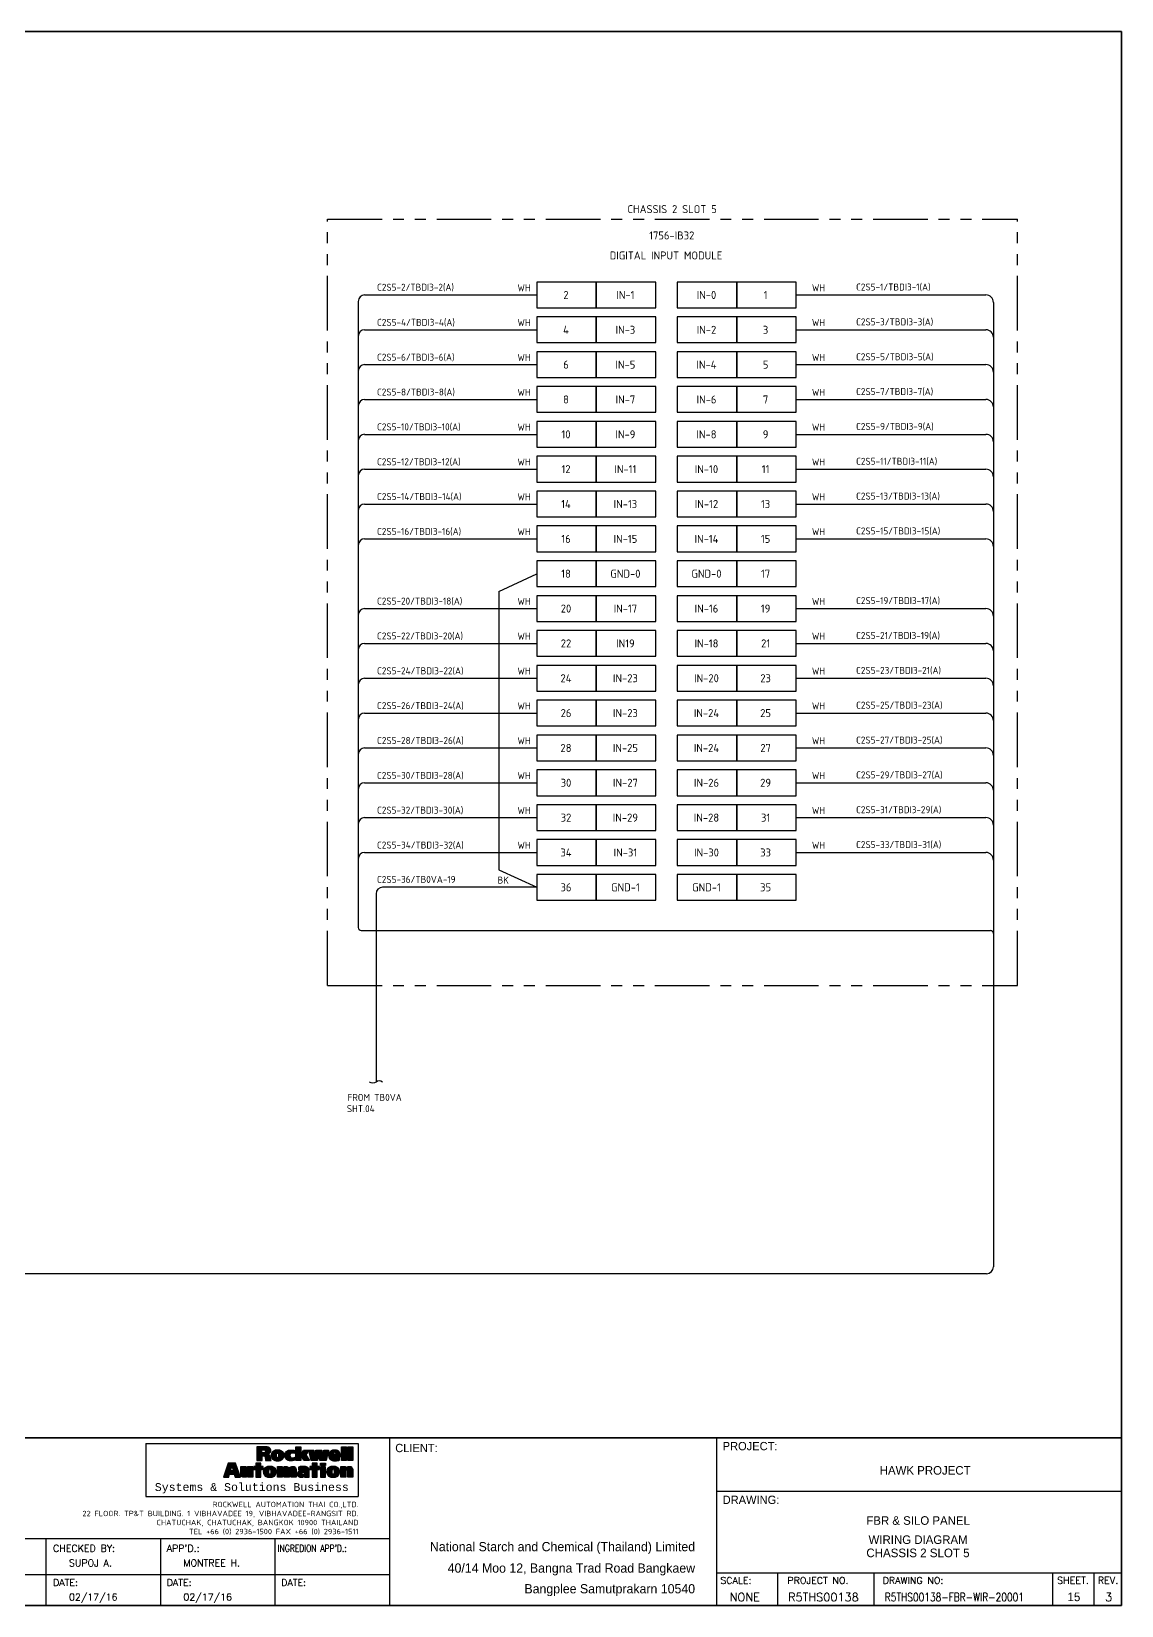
# Model space of a CAD drawing. Header units: inches. Extents: x 579627 to 667544, y 458630 to 507164.
# Drawn here: x 634629 to 636502, y 493540 to 496244 of the extents above; entities that cross this region are included whole.
import ezdxf
from ezdxf.enums import TextEntityAlignment as Align

# ---------------------------------------------------------------- set-up
doc = ezdxf.new("R2010")
doc.units = ezdxf.units.IN
doc.header["$MEASUREMENT"] = 0
doc.linetypes.add('PHANTOM2', pattern=[1.25, 0.625, -0.125, 0.125, -0.125, 0.125, -0.125])
for name, color, linetype in [('ASHADE', 7, 'Continuous'), ('GT_1', 9, 'Continuous'), ('HELPPOINT', 7, 'Continuous'), ('IE-CABLE', 1, 'Continuous'), ('IE-EQUIP', 253, 'Continuous'), ('IE-WIRE', 7, 'Continuous'), ('MEMBER', 7, 'Continuous'), ('RA_LOGO', 2, 'Continuous'), ('TITLE_BOX', 7, 'Continuous')]:
    doc.layers.add(name, color=color, linetype=linetype)
doc.styles.add('BOLD', font='monos.ttf')
doc.styles.add('HTX11', font='O8111901')
doc.styles.add('ISO3098B', font='ISO3098B.shx')
doc.styles.add('ROMANS', font='romans.shx', dxfattribs={"width": 0.85, "height": 25})
doc.styles.add('T1', font='browa.ttf', dxfattribs={"height": 1000})

# ---------------------------------------------------------------- blocks, each defined once
blk = doc.blocks.new('RA_LOGO1')
at = {"layer": 'RA_LOGO', "linetype": 'Continuous'}
h = blk.add_hatch(color=1, dxfattribs=at)
h.paths.add_polyline_path([(0.987, 0.539), (1.017, 0.539), (1.033, 0.538), (1.046, 0.533), (1.055, 0.521), (1.061, 0.505), (1.065, 0.484), (1.068, 0.461), (1.071, 0.439), (1.074, 0.42), (1.213, 0.42), (1.207, 0.439), (1.203, 0.46), (1.199, 0.482), (1.195, 0.504), (1.189, 0.526), (1.18, 0.545), (1.166, 0.562), (1.147, 0.575), (1.12, 0.583), (1.142, 0.59), (1.16, 0.598), (1.175, 0.609), (1.188, 0.621), (1.197, 0.637), (1.203, 0.655), (1.205, 0.677), (1.204, 0.694), (1.2, 0.709), (1.194, 0.723), (1.185, 0.734), (1.175, 0.744), (1.162, 0.752), (1.147, 0.759), (1.131, 0.763), (1.112, 0.767), (1.092, 0.769), (1.07, 0.77), (0.853, 0.77), (0.853, 0.42), (0.987, 0.42)])
h.paths.add_polyline_path([(0.981, 0.617), (0.981, 0.692), (1.018, 0.692), (1.044, 0.689), (1.063, 0.679), (1.071, 0.656), (1.066, 0.635), (1.054, 0.623), (1.036, 0.618), (1.016, 0.617)], flags=16)
h = blk.add_hatch(color=1, dxfattribs=at)
h.paths.add_polyline_path([(1.3, 0.676), (1.285, 0.67), (1.271, 0.663), (1.258, 0.654), (1.247, 0.644), (1.238, 0.633), (1.23, 0.62), (1.225, 0.606), (1.22, 0.591), (1.218, 0.574), (1.217, 0.556), (1.218, 0.538), (1.22, 0.522), (1.224, 0.506), (1.229, 0.492), (1.235, 0.479), (1.243, 0.467), (1.253, 0.456), (1.264, 0.447), (1.276, 0.438), (1.29, 0.431), (1.305, 0.425), (1.321, 0.421), (1.339, 0.417), (1.358, 0.415), (1.378, 0.415), (1.399, 0.415), (1.418, 0.417), (1.435, 0.421), (1.452, 0.425), (1.467, 0.431), (1.481, 0.438), (1.493, 0.447), (1.504, 0.456), (1.514, 0.467), (1.522, 0.479), (1.528, 0.492), (1.534, 0.506), (1.537, 0.522), (1.54, 0.538), (1.54, 0.556), (1.539, 0.574), (1.537, 0.591), (1.533, 0.606), (1.527, 0.62), (1.519, 0.633), (1.51, 0.644), (1.499, 0.654), (1.486, 0.663), (1.472, 0.67), (1.456, 0.676), (1.439, 0.681), (1.42, 0.684), (1.4, 0.686), (1.378, 0.687), (1.357, 0.686), (1.336, 0.684), (1.317, 0.681)])
h.paths.add_polyline_path([(1.36, 0.605), (1.378, 0.612), (1.396, 0.605), (1.404, 0.584), (1.406, 0.556), (1.405, 0.529), (1.401, 0.508), (1.393, 0.494), (1.378, 0.49), (1.364, 0.494), (1.356, 0.508), (1.352, 0.529), (1.351, 0.556), (1.353, 0.584)], flags=16)
for color, points in [(1, [(1.697, 0.575), (1.705, 0.591), (1.718, 0.603), (1.735, 0.61), (1.756, 0.612), (1.778, 0.61), (1.796, 0.606), (1.813, 0.599), (1.813, 0.676), (1.793, 0.681), (1.771, 0.684), (1.748, 0.686), (1.721, 0.687), (1.699, 0.686), (1.679, 0.684), (1.66, 0.681), (1.643, 0.676), (1.627, 0.67), (1.613, 0.663), (1.601, 0.654), (1.59, 0.644), (1.581, 0.633), (1.573, 0.62), (1.567, 0.606), (1.563, 0.591), (1.561, 0.574), (1.56, 0.556), (1.56, 0.538), (1.563, 0.522), (1.566, 0.506), (1.572, 0.492), (1.578, 0.479), (1.586, 0.467), (1.596, 0.456), (1.607, 0.447), (1.619, 0.438), (1.632, 0.431), (1.648, 0.425), (1.664, 0.421), (1.682, 0.417), (1.701, 0.415), (1.721, 0.415), (1.748, 0.415), (1.772, 0.418), (1.794, 0.422), (1.815, 0.428), (1.815, 0.505), (1.797, 0.496), (1.778, 0.491), (1.756, 0.49), (1.735, 0.492), (1.718, 0.5), (1.705, 0.514), (1.697, 0.531), (1.694, 0.554)]), (1, [(2.233, 0.42), (2.391, 0.42), (2.423, 0.598), (2.424, 0.598), (2.455, 0.42), (2.612, 0.42), (2.671, 0.681), (2.556, 0.681), (2.533, 0.511), (2.532, 0.511), (2.503, 0.681), (2.351, 0.681), (2.324, 0.511), (2.323, 0.511), (2.298, 0.681), (2.174, 0.681)]), (1, [(3.007, 0.42), (3.13, 0.42), (3.13, 0.769), (3.007, 0.769)]), (1, [(3.292, 0.769), (3.169, 0.769), (3.169, 0.42), (3.292, 0.42)]), (252, [(0.745, 0.265), (0.617, 0.265), (0.617, 0.112), (0.617, 0.096), (0.611, 0.082), (0.594, 0.076), (0.579, 0.082), (0.573, 0.096), (0.572, 0.112), (0.572, 0.265), (0.444, 0.265), (0.444, 0.081), (0.445, 0.062), (0.449, 0.046), (0.455, 0.031), (0.465, 0.018), (0.478, 0.008), (0.494, 0.001), (0.513, -0.004), (0.537, -0.006), (0.558, -0.004), (0.579, 0.001), (0.597, 0.011), (0.612, 0.026), (0.625, 0.047), (0.625, 0), (0.745, 0)]), (252, [(0.956, 0.191), (1.011, 0.191), (1.011, 0.265), (0.956, 0.265), (0.956, 0.355), (0.828, 0.355), (0.828, 0.265), (0.774, 0.265), (0.774, 0.191), (0.828, 0.191), (0.828, 0), (0.956, 0)]), (252, [(1.505, 0.153), (1.505, 0.169), (1.511, 0.183), (1.528, 0.189), (1.543, 0.183), (1.549, 0.169), (1.55, 0.153), (1.55, 0), (1.678, 0), (1.678, 0.153), (1.679, 0.169), (1.685, 0.183), (1.701, 0.189), (1.717, 0.183), (1.723, 0.169), (1.724, 0.153), (1.724, 0), (1.852, 0), (1.852, 0.159), (1.851, 0.173), (1.851, 0.187), (1.85, 0.202), (1.847, 0.215), (1.843, 0.228), (1.836, 0.24), (1.827, 0.25), (1.816, 0.259), (1.8, 0.265), (1.781, 0.269), (1.758, 0.271), (1.738, 0.269), (1.717, 0.264), (1.698, 0.255), (1.682, 0.242), (1.672, 0.225), (1.663, 0.242), (1.649, 0.255), (1.631, 0.264), (1.61, 0.269), (1.589, 0.271), (1.57, 0.27), (1.551, 0.266), (1.535, 0.259), (1.52, 0.249), (1.508, 0.236), (1.497, 0.217), (1.497, 0.265), (1.377, 0.265), (1.377, 0), (1.505, 0)]), (252, [(2.257, 0), (2.386, 0), (2.386, 0.191), (2.441, 0.191), (2.441, 0.265), (2.386, 0.265), (2.386, 0.355), (2.257, 0.355), (2.257, 0.265), (2.203, 0.265), (2.203, 0.191), (2.257, 0.191)]), (252, [(3.117, 0.153), (3.117, 0.169), (3.123, 0.183), (3.14, 0.189), (3.155, 0.183), (3.161, 0.169), (3.162, 0.153), (3.162, 0), (3.29, 0), (3.29, 0.184), (3.289, 0.203), (3.285, 0.219), (3.279, 0.234), (3.269, 0.247), (3.256, 0.257), (3.24, 0.265), (3.221, 0.269), (3.197, 0.271), (3.176, 0.269), (3.155, 0.263), (3.137, 0.253), (3.122, 0.239), (3.109, 0.217), (3.109, 0.265), (2.989, 0.265), (2.989, 0), (3.117, 0)])]:
    blk.add_hatch(color=color, dxfattribs=at).paths.add_polyline_path(points)
h = blk.add_hatch(color=1, dxfattribs=at)
h.paths.add_polyline_path([(1.973, 0.769), (1.847, 0.769), (1.847, 0.42), (1.973, 0.42), (1.973, 0.566)])
h.paths.add_polyline_path([(1.974, 0.566), (2.045, 0.42), (2.187, 0.42), (2.101, 0.566), (2.173, 0.681), (2.036, 0.681)])
h = blk.add_hatch(color=1, dxfattribs=at)
h.paths.add_polyline_path([(2.817, 0.415), (2.838, 0.415), (2.859, 0.415), (2.88, 0.416), (2.901, 0.418), (2.92, 0.421), (2.938, 0.425), (2.956, 0.43), (2.956, 0.497), (2.939, 0.49), (2.918, 0.485), (2.895, 0.482), (2.87, 0.481), (2.849, 0.482), (2.83, 0.485), (2.815, 0.493), (2.804, 0.504), (2.8, 0.521), (2.975, 0.521), (2.975, 0.536), (2.974, 0.555), (2.972, 0.572), (2.969, 0.589), (2.965, 0.605), (2.96, 0.619), (2.953, 0.632), (2.944, 0.645), (2.934, 0.655), (2.922, 0.665), (2.909, 0.673), (2.894, 0.679), (2.877, 0.683), (2.858, 0.686), (2.838, 0.687), (2.816, 0.686), (2.795, 0.684), (2.777, 0.681), (2.759, 0.676), (2.744, 0.67), (2.73, 0.663), (2.717, 0.654), (2.706, 0.644), (2.697, 0.633), (2.69, 0.62), (2.684, 0.606), (2.679, 0.591), (2.677, 0.574), (2.676, 0.556), (2.677, 0.538), (2.679, 0.522), (2.683, 0.507), (2.688, 0.492), (2.694, 0.479), (2.702, 0.467), (2.712, 0.456), (2.723, 0.447), (2.735, 0.438), (2.749, 0.431), (2.764, 0.425), (2.78, 0.421), (2.798, 0.417)])
h.paths.add_polyline_path([(2.799, 0.576), (2.801, 0.598), (2.811, 0.618), (2.834, 0.627), (2.855, 0.618), (2.864, 0.598), (2.865, 0.576)], flags=16)
h = blk.add_hatch(color=252, dxfattribs=at)
h.paths.add_polyline_path([(0.272, 0.077), (0.296, 0), (0.439, 0), (0.312, 0.355), (0.124, 0.355), (0, 0), (0.136, 0), (0.158, 0.077)])
h.paths.add_polyline_path([(0.255, 0.162), (0.177, 0.162), (0.216, 0.28)], flags=16)
h = blk.add_hatch(color=252, dxfattribs=at)
h.paths.add_polyline_path([(1.14, -0.003), (1.159, -0.005), (1.18, -0.006), (1.201, -0.005), (1.22, -0.003), (1.238, 0), (1.255, 0.005), (1.27, 0.011), (1.284, 0.018), (1.297, 0.027), (1.308, 0.036), (1.317, 0.047), (1.326, 0.06), (1.333, 0.073), (1.338, 0.087), (1.342, 0.103), (1.344, 0.12), (1.345, 0.137), (1.344, 0.156), (1.341, 0.173), (1.337, 0.188), (1.331, 0.203), (1.323, 0.216), (1.313, 0.227), (1.302, 0.238), (1.29, 0.246), (1.275, 0.254), (1.259, 0.26), (1.242, 0.265), (1.223, 0.268), (1.202, 0.27), (1.18, 0.271), (1.158, 0.27), (1.137, 0.268), (1.118, 0.265), (1.101, 0.26), (1.085, 0.254), (1.071, 0.246), (1.058, 0.238), (1.047, 0.227), (1.038, 0.216), (1.03, 0.203), (1.024, 0.188), (1.02, 0.173), (1.017, 0.156), (1.016, 0.137), (1.017, 0.12), (1.019, 0.103), (1.023, 0.087), (1.028, 0.073), (1.035, 0.06), (1.043, 0.047), (1.053, 0.036), (1.064, 0.027), (1.076, 0.018), (1.09, 0.011), (1.105, 0.005), (1.122, 0)])
h.paths.add_polyline_path([(1.165, 0.075), (1.157, 0.089), (1.153, 0.111), (1.152, 0.137), (1.154, 0.166), (1.162, 0.187), (1.18, 0.195), (1.198, 0.187), (1.207, 0.166), (1.208, 0.137), (1.207, 0.111), (1.204, 0.089), (1.195, 0.075), (1.18, 0.07)], flags=16)
h = blk.add_hatch(color=252, dxfattribs=at)
h.paths.add_polyline_path([(1.883, 0.052), (1.889, 0.036), (1.899, 0.023), (1.911, 0.012), (1.926, 0.004), (1.942, -0.001), (1.96, -0.005), (1.978, -0.006), (1.999, -0.004), (2.019, 0.001), (2.037, 0.01), (2.052, 0.022), (2.065, 0.04), (2.065, 0), (2.184, 0), (2.184, 0.161), (2.183, 0.18), (2.179, 0.197), (2.173, 0.212), (2.165, 0.225), (2.155, 0.236), (2.144, 0.245), (2.131, 0.252), (2.117, 0.258), (2.102, 0.263), (2.086, 0.266), (2.07, 0.268), (2.054, 0.27), (2.038, 0.271), (2.022, 0.271), (1.995, 0.27), (1.973, 0.269), (1.953, 0.266), (1.933, 0.261), (1.911, 0.256), (1.911, 0.181), (1.932, 0.19), (1.954, 0.197), (1.977, 0.202), (2, 0.204), (2.019, 0.203), (2.037, 0.2), (2.053, 0.194), (2.063, 0.183), (2.067, 0.165), (2.053, 0.167), (2.036, 0.168), (2.018, 0.169), (2, 0.168), (1.983, 0.167), (1.965, 0.164), (1.948, 0.16), (1.933, 0.154), (1.918, 0.147), (1.906, 0.137), (1.896, 0.125), (1.888, 0.11), (1.883, 0.092), (1.881, 0.072)])
h.paths.add_polyline_path([(1.998, 0.086), (2.007, 0.106), (2.028, 0.115), (2.055, 0.116), (2.067, 0.116), (2.067, 0.108), (2.063, 0.086), (2.05, 0.068), (2.028, 0.061), (2.011, 0.064), (2.001, 0.072)], flags=16)
h = blk.add_hatch(color=252, dxfattribs=at)
h.paths.add_polyline_path([(2.471, 0), (2.599, 0), (2.599, 0.264), (2.471, 0.264)])
h.paths.add_polyline_path([(2.599, 0.296), (2.599, 0.355), (2.471, 0.355), (2.471, 0.296)])
h = blk.add_hatch(color=252, dxfattribs=at)
h.paths.add_polyline_path([(2.751, -0.003), (2.77, -0.005), (2.791, -0.006), (2.811, -0.005), (2.831, -0.003), (2.849, 0), (2.865, 0.005), (2.881, 0.011), (2.895, 0.018), (2.907, 0.027), (2.918, 0.036), (2.928, 0.047), (2.936, 0.06), (2.943, 0.073), (2.948, 0.087), (2.952, 0.103), (2.955, 0.12), (2.955, 0.137), (2.954, 0.156), (2.952, 0.173), (2.947, 0.188), (2.941, 0.203), (2.934, 0.216), (2.924, 0.227), (2.913, 0.238), (2.9, 0.246), (2.886, 0.254), (2.87, 0.26), (2.852, 0.265), (2.833, 0.268), (2.813, 0.27), (2.791, 0.271), (2.769, 0.27), (2.748, 0.268), (2.729, 0.265), (2.711, 0.26), (2.695, 0.254), (2.681, 0.246), (2.669, 0.238), (2.658, 0.227), (2.648, 0.216), (2.64, 0.203), (2.634, 0.188), (2.63, 0.173), (2.628, 0.156), (2.627, 0.137), (2.627, 0.12), (2.63, 0.103), (2.633, 0.087), (2.639, 0.073), (2.645, 0.06), (2.654, 0.047), (2.663, 0.036), (2.674, 0.027), (2.687, 0.018), (2.701, 0.011), (2.716, 0.005), (2.733, 0)])
h.paths.add_polyline_path([(2.776, 0.075), (2.768, 0.089), (2.764, 0.111), (2.763, 0.137), (2.765, 0.166), (2.773, 0.187), (2.791, 0.195), (2.809, 0.187), (2.817, 0.166), (2.819, 0.137), (2.818, 0.111), (2.814, 0.089), (2.806, 0.075), (2.791, 0.07)], flags=16)
at = {"layer": 'RA_LOGO', "color": 1, "linetype": 'Continuous'}
for points in [[(1.147, 0.759), (1.131, 0.763), (1.112, 0.767), (1.092, 0.769), (1.07, 0.77), (0.853, 0.77), (0.853, 0.42), (0.987, 0.42), (0.987, 0.539), (1.017, 0.539), (1.033, 0.538), (1.046, 0.533), (1.055, 0.521), (1.061, 0.505), (1.065, 0.484), (1.068, 0.461), (1.071, 0.439), (1.074, 0.42), (1.213, 0.42), (1.207, 0.439), (1.203, 0.46), (1.199, 0.482), (1.195, 0.504), (1.189, 0.526), (1.18, 0.545), (1.166, 0.562), (1.147, 0.575), (1.121, 0.583), (1.121, 0.584), (1.142, 0.59), (1.16, 0.598), (1.175, 0.609), (1.188, 0.621), (1.197, 0.637), (1.203, 0.655), (1.205, 0.677), (1.204, 0.694), (1.2, 0.709), (1.194, 0.723), (1.185, 0.734), (1.175, 0.744), (1.162, 0.752)], [(1.016, 0.617), (0.981, 0.617), (0.981, 0.692), (1.018, 0.692), (1.044, 0.689), (1.063, 0.679), (1.071, 0.656), (1.066, 0.635), (1.054, 0.623), (1.036, 0.618)], [(1.456, 0.676), (1.439, 0.681), (1.42, 0.684), (1.4, 0.686), (1.378, 0.687), (1.357, 0.686), (1.336, 0.684), (1.317, 0.681), (1.3, 0.676), (1.285, 0.67), (1.271, 0.663), (1.258, 0.654), (1.247, 0.644), (1.238, 0.633), (1.23, 0.62), (1.225, 0.606), (1.22, 0.591), (1.218, 0.574), (1.217, 0.556), (1.217, 0.556), (1.218, 0.538), (1.22, 0.522), (1.224, 0.506), (1.229, 0.492), (1.235, 0.479), (1.243, 0.467), (1.253, 0.456), (1.264, 0.447), (1.276, 0.438), (1.29, 0.431), (1.305, 0.425), (1.321, 0.421), (1.339, 0.417), (1.358, 0.415), (1.378, 0.415), (1.399, 0.415), (1.418, 0.417), (1.435, 0.421), (1.452, 0.425), (1.467, 0.431), (1.481, 0.438), (1.493, 0.447), (1.504, 0.456), (1.514, 0.467), (1.522, 0.479), (1.528, 0.492), (1.534, 0.506), (1.537, 0.522), (1.54, 0.538), (1.54, 0.556), (1.539, 0.574), (1.537, 0.591), (1.533, 0.606), (1.527, 0.62), (1.519, 0.633), (1.51, 0.644), (1.499, 0.654), (1.486, 0.663), (1.472, 0.67)], [(1.351, 0.556), (1.353, 0.584), (1.36, 0.605), (1.378, 0.612), (1.396, 0.605), (1.404, 0.584), (1.406, 0.556), (1.405, 0.529), (1.401, 0.508), (1.393, 0.494), (1.378, 0.49), (1.364, 0.494), (1.356, 0.508), (1.352, 0.529)], [(1.679, 0.684), (1.699, 0.686), (1.721, 0.687), (1.748, 0.686), (1.771, 0.684), (1.793, 0.681), (1.813, 0.676), (1.813, 0.599), (1.796, 0.606), (1.778, 0.61), (1.756, 0.612), (1.735, 0.61), (1.718, 0.603), (1.705, 0.591), (1.697, 0.575), (1.694, 0.554), (1.697, 0.531), (1.705, 0.514), (1.718, 0.5), (1.735, 0.492), (1.756, 0.49), (1.778, 0.491), (1.797, 0.496), (1.815, 0.505), (1.815, 0.428), (1.794, 0.422), (1.772, 0.418), (1.748, 0.415), (1.721, 0.415), (1.701, 0.415), (1.682, 0.417), (1.664, 0.421), (1.648, 0.425), (1.632, 0.431), (1.619, 0.438), (1.607, 0.447), (1.596, 0.456), (1.586, 0.467), (1.578, 0.479), (1.572, 0.492), (1.566, 0.506), (1.563, 0.522), (1.56, 0.538), (1.56, 0.556), (1.561, 0.574), (1.563, 0.591), (1.567, 0.606), (1.573, 0.62), (1.581, 0.633), (1.59, 0.644), (1.601, 0.654), (1.613, 0.663), (1.627, 0.67), (1.643, 0.676), (1.66, 0.681)], [(1.973, 0.42), (1.847, 0.42), (1.847, 0.769), (1.973, 0.769), (1.973, 0.566), (1.974, 0.566), (1.973, 0.566)], [(2.045, 0.42), (1.974, 0.566), (2.036, 0.681), (2.173, 0.681), (2.101, 0.566), (2.187, 0.42)], [(2.455, 0.42), (2.424, 0.598), (2.423, 0.598), (2.391, 0.42), (2.233, 0.42), (2.174, 0.681), (2.298, 0.681), (2.323, 0.511), (2.324, 0.511), (2.351, 0.681), (2.503, 0.681), (2.532, 0.511), (2.533, 0.511), (2.556, 0.681), (2.671, 0.681), (2.612, 0.42)], [(2.817, 0.415), (2.838, 0.415), (2.859, 0.415), (2.88, 0.416), (2.901, 0.418), (2.92, 0.421), (2.938, 0.425), (2.956, 0.43), (2.956, 0.497), (2.939, 0.49), (2.918, 0.485), (2.895, 0.482), (2.87, 0.481), (2.849, 0.482), (2.83, 0.485), (2.815, 0.493), (2.804, 0.504), (2.8, 0.521), (2.975, 0.521), (2.975, 0.536), (2.974, 0.555), (2.972, 0.572), (2.969, 0.589), (2.965, 0.605), (2.96, 0.619), (2.953, 0.632), (2.944, 0.645), (2.934, 0.655), (2.922, 0.665), (2.909, 0.673), (2.894, 0.679), (2.877, 0.683), (2.858, 0.686), (2.838, 0.687), (2.816, 0.686), (2.795, 0.684), (2.777, 0.681), (2.759, 0.676), (2.744, 0.67), (2.73, 0.663), (2.717, 0.654), (2.706, 0.644), (2.697, 0.633), (2.69, 0.62), (2.684, 0.606), (2.679, 0.591), (2.677, 0.574), (2.676, 0.556), (2.676, 0.556), (2.677, 0.538), (2.679, 0.522), (2.683, 0.507), (2.688, 0.492), (2.694, 0.479), (2.702, 0.467), (2.712, 0.456), (2.723, 0.447), (2.735, 0.438), (2.749, 0.431), (2.764, 0.425), (2.78, 0.421), (2.798, 0.417)], [(2.865, 0.576), (2.799, 0.576), (2.801, 0.598), (2.811, 0.618), (2.834, 0.627), (2.855, 0.618), (2.864, 0.598)], [(3.007, 0.42), (3.007, 0.769), (3.13, 0.769), (3.13, 0.42)], [(3.169, 0.42), (3.169, 0.769), (3.292, 0.769), (3.292, 0.42)]]:
    blk.add_lwpolyline(points, close=True, dxfattribs=at)
at = {"layer": 'RA_LOGO', "color": 252, "linetype": 'Continuous'}
for points in [[(0.296, 0), (0.439, 0), (0.312, 0.355), (0.124, 0.355), (0, 0), (0.136, 0), (0.158, 0.077), (0.272, 0.077)], [(0.216, 0.279), (0.217, 0.279), (0.255, 0.162), (0.177, 0.162)], [(0.455, 0.031), (0.449, 0.046), (0.445, 0.062), (0.444, 0.081), (0.444, 0.265), (0.572, 0.265), (0.572, 0.112), (0.573, 0.096), (0.579, 0.082), (0.594, 0.076), (0.611, 0.082), (0.617, 0.096), (0.617, 0.112), (0.617, 0.265), (0.745, 0.265), (0.745, 0), (0.625, 0), (0.625, 0.045), (0.624, 0.045), (0.612, 0.026), (0.597, 0.011), (0.579, 0.001), (0.558, -0.004), (0.537, -0.006), (0.513, -0.004), (0.494, 0.001), (0.478, 0.008), (0.465, 0.018)], [(0.956, 0.191), (1.011, 0.191), (1.011, 0.265), (0.956, 0.265), (0.956, 0.355), (0.828, 0.355), (0.828, 0.265), (0.774, 0.265), (0.774, 0.191), (0.828, 0.191), (0.828, 0), (0.956, 0)], [(1.158, 0.27), (1.137, 0.268), (1.118, 0.265), (1.101, 0.26), (1.085, 0.254), (1.071, 0.246), (1.058, 0.238), (1.047, 0.227), (1.038, 0.216), (1.03, 0.203), (1.024, 0.188), (1.02, 0.173), (1.017, 0.156), (1.016, 0.137), (1.016, 0.137), (1.017, 0.12), (1.019, 0.103), (1.023, 0.087), (1.028, 0.073), (1.035, 0.06), (1.043, 0.047), (1.053, 0.036), (1.064, 0.027), (1.076, 0.018), (1.09, 0.011), (1.105, 0.005), (1.122, 0), (1.14, -0.003), (1.159, -0.005), (1.18, -0.006), (1.201, -0.005), (1.22, -0.003), (1.238, 0), (1.255, 0.005), (1.27, 0.011), (1.284, 0.018), (1.297, 0.027), (1.308, 0.036), (1.317, 0.047), (1.326, 0.06), (1.333, 0.073), (1.338, 0.087), (1.342, 0.103), (1.344, 0.12), (1.345, 0.137), (1.345, 0.137), (1.344, 0.156), (1.341, 0.173), (1.337, 0.188), (1.331, 0.203), (1.323, 0.216), (1.313, 0.227), (1.302, 0.238), (1.29, 0.246), (1.275, 0.254), (1.259, 0.26), (1.242, 0.265), (1.223, 0.268), (1.202, 0.27), (1.18, 0.271), (1.18, 0.271)], [(1.152, 0.137), (1.154, 0.166), (1.162, 0.187), (1.18, 0.195), (1.198, 0.187), (1.207, 0.166), (1.208, 0.137), (1.207, 0.111), (1.204, 0.089), (1.195, 0.075), (1.18, 0.07), (1.165, 0.075), (1.157, 0.089), (1.153, 0.111)], [(1.549, 0.169), (1.543, 0.183), (1.528, 0.189), (1.511, 0.183), (1.505, 0.169), (1.505, 0.153), (1.505, 0), (1.377, 0), (1.377, 0.265), (1.497, 0.265), (1.497, 0.219), (1.499, 0.219), (1.508, 0.236), (1.52, 0.249), (1.535, 0.259), (1.551, 0.266), (1.57, 0.27), (1.589, 0.271), (1.61, 0.269), (1.631, 0.264), (1.649, 0.255), (1.663, 0.242), (1.672, 0.226), (1.673, 0.226), (1.682, 0.242), (1.698, 0.255), (1.717, 0.264), (1.738, 0.269), (1.758, 0.271), (1.781, 0.269), (1.8, 0.265), (1.816, 0.259), (1.827, 0.25), (1.836, 0.24), (1.843, 0.228), (1.847, 0.215), (1.85, 0.202), (1.851, 0.187), (1.851, 0.173), (1.852, 0.159), (1.852, 0), (1.724, 0), (1.724, 0.153), (1.723, 0.169), (1.717, 0.183), (1.701, 0.189), (1.685, 0.183), (1.679, 0.169), (1.678, 0.153), (1.678, 0), (1.55, 0), (1.55, 0.153)], [(1.973, 0.269), (1.953, 0.266), (1.933, 0.261), (1.911, 0.256), (1.911, 0.181), (1.932, 0.19), (1.954, 0.197), (1.977, 0.202), (2, 0.204), (2.019, 0.203), (2.037, 0.2), (2.053, 0.194), (2.063, 0.183), (2.067, 0.165), (2.053, 0.167), (2.036, 0.168), (2.018, 0.169), (2, 0.168), (1.983, 0.167), (1.965, 0.164), (1.948, 0.16), (1.933, 0.154), (1.918, 0.147), (1.906, 0.137), (1.896, 0.125), (1.888, 0.11), (1.883, 0.092), (1.881, 0.072), (1.881, 0.072), (1.883, 0.052), (1.889, 0.036), (1.899, 0.023), (1.911, 0.012), (1.926, 0.004), (1.942, -0.001), (1.96, -0.005), (1.978, -0.006), (1.999, -0.004), (2.019, 0.001), (2.037, 0.01), (2.052, 0.022), (2.064, 0.038), (2.065, 0.038), (2.065, 0), (2.184, 0), (2.184, 0.161), (2.183, 0.18), (2.179, 0.197), (2.173, 0.212), (2.165, 0.225), (2.155, 0.236), (2.144, 0.245), (2.131, 0.252), (2.117, 0.258), (2.102, 0.263), (2.086, 0.266), (2.07, 0.268), (2.054, 0.27), (2.038, 0.271), (2.022, 0.271), (1.995, 0.27)], [(2.067, 0.108), (2.063, 0.086), (2.05, 0.068), (2.028, 0.061), (2.011, 0.064), (2.001, 0.072), (1.998, 0.086), (2.007, 0.106), (2.028, 0.115), (2.055, 0.116), (2.067, 0.116)], [(2.386, 0), (2.386, 0.191), (2.441, 0.191), (2.441, 0.265), (2.386, 0.265), (2.386, 0.355), (2.257, 0.355), (2.257, 0.265), (2.203, 0.265), (2.203, 0.191), (2.257, 0.191), (2.257, 0)], [(2.471, 0.296), (2.471, 0.355), (2.599, 0.355), (2.599, 0.296)], [(2.599, 0), (2.599, 0.264), (2.471, 0.264), (2.471, 0)], [(2.87, 0.26), (2.852, 0.265), (2.833, 0.268), (2.813, 0.27), (2.791, 0.271), (2.769, 0.27), (2.748, 0.268), (2.729, 0.265), (2.711, 0.26), (2.695, 0.254), (2.681, 0.246), (2.669, 0.238), (2.658, 0.227), (2.648, 0.216), (2.64, 0.203), (2.634, 0.188), (2.63, 0.173), (2.628, 0.156), (2.627, 0.137), (2.627, 0.137), (2.627, 0.12), (2.63, 0.103), (2.633, 0.087), (2.639, 0.073), (2.645, 0.06), (2.654, 0.047), (2.663, 0.036), (2.674, 0.027), (2.687, 0.018), (2.701, 0.011), (2.716, 0.005), (2.733, 0), (2.751, -0.003), (2.77, -0.005), (2.791, -0.006), (2.811, -0.005), (2.831, -0.003), (2.849, 0), (2.865, 0.005), (2.881, 0.011), (2.895, 0.018), (2.907, 0.027), (2.918, 0.036), (2.928, 0.047), (2.936, 0.06), (2.943, 0.073), (2.948, 0.087), (2.952, 0.103), (2.955, 0.12), (2.955, 0.137), (2.955, 0.137), (2.954, 0.156), (2.952, 0.173), (2.947, 0.188), (2.941, 0.203), (2.934, 0.216), (2.924, 0.227), (2.913, 0.238), (2.9, 0.246), (2.886, 0.254)], [(2.763, 0.137), (2.765, 0.166), (2.773, 0.187), (2.791, 0.195), (2.809, 0.187), (2.817, 0.166), (2.819, 0.137), (2.818, 0.111), (2.814, 0.089), (2.806, 0.075), (2.791, 0.07), (2.776, 0.075), (2.768, 0.089), (2.764, 0.111)], [(3.117, 0.169), (3.117, 0.153), (3.117, 0), (2.989, 0), (2.989, 0.265), (3.109, 0.265), (3.109, 0.219), (3.11, 0.219), (3.122, 0.239), (3.137, 0.253), (3.155, 0.263), (3.176, 0.269), (3.197, 0.271), (3.221, 0.269), (3.24, 0.265), (3.256, 0.257), (3.269, 0.247), (3.279, 0.234), (3.285, 0.219), (3.289, 0.203), (3.29, 0.184), (3.29, 0), (3.162, 0), (3.162, 0.153), (3.161, 0.169), (3.155, 0.183), (3.14, 0.189), (3.123, 0.183)]]:
    blk.add_lwpolyline(points, close=True, dxfattribs=at)
blk = doc.blocks.new('TPA')
at = {"color": 0}
for p, q in [((565225.5, 502262.6), (565225.5, 502159)), ((565225.5, 502262.6), (565640.1, 502262.6)), ((565640.1, 502262.6), (565640.1, 502159)), ((565225.5, 502159), (565640.1, 502159))]:
    blk.add_line(p, q, dxfattribs=at)
at = {"color": 4}
for p, q in [((566459.5, 502010.1), (566459.5, 501946.4)), ((566647.2, 502010.1), (566647.2, 501946.4))]:
    blk.add_line(p, q, dxfattribs=at)
at = {"color": 4, "ltscale": 0.5}
for p, q in [((566996.2, 502010.1), (566996.2, 501946.4)), ((566996.2, 502010.1), (566996.2, 501946.4)), ((567077.1, 502010.1), (567077.1, 501946.4)), ((567077.1, 502010.1), (567077.1, 501946.4))]:
    blk.add_line(p, q, dxfattribs=at)
at = {"layer": 'GT_1', "color": 4}
for p, q in [((566341, 501946.4), (566341, 502273.8)), ((566341, 501946.4), (566341, 502273.8)), ((566341, 502010.1), (567131, 502010.1))]:
    blk.add_line(p, q, dxfattribs=at)
at = {"layer": 'GT_1', "color": 4, "flags": 128}
for points in [[(565702.1, 501946.4), (565702.1, 502273.8)], [(566341, 501946.4), (566341, 502273.8)], [(565702.1, 502076.3), (564807.7, 502076.3)], [(565031.3, 501946.4), (565031.3, 502076.3)], [(565254.9, 501946.4), (565254.9, 502076.3)], [(565478.5, 501946.4), (565478.5, 502076.3)], [(565702.1, 502006.4), (564807.7, 502006.4)]]:
    blk.add_lwpolyline(points, dxfattribs=at)
at = {"layer": 'HELPPOINT', "color": 4, "lineweight": 35}
for p, q in [((562706.8, 505019.3), (567131, 505019.3)), ((562706.8, 505019.3), (567131, 505019.3)), ((567131, 505019.3), (567131, 501946.4)), ((567131, 505019.3), (567131, 501946.4)), ((567131, 501946.4), (562706.8, 501946.4)), ((567131, 501946.4), (562706.8, 501946.4))]:
    blk.add_line(p, q, dxfattribs=at)
at = {"layer": 'HELPPOINT', "color": 4}
for p, q in [((566341, 502169.7), (567131, 502169.7)), ((566341, 502169.7), (567131, 502169.7)), ((566341, 502010.1), (567131, 502010.1))]:
    blk.add_line(p, q, dxfattribs=at)
at = {"layer": 'MEMBER', "color": 4, "lineweight": 35}
blk.add_line((562706.8, 502273.8), (567131, 502273.8), dxfattribs=at)
blk.add_line((562706.8, 502273.8), (567131, 502273.8), dxfattribs=at)
at = {"layer": 'MEMBER', "color": 4}
for p, q in [((566341, 502169.7), (567131, 502169.7)), ((566341, 502169.7), (567131, 502169.7)), ((566341, 502010.1), (567131, 502010.1)), ((566341, 502010.1), (567131, 502010.1))]:
    blk.add_line(p, q, dxfattribs=at)
at = {"color": 0, "xscale": 76.7727272878401, "yscale": 76.77272728795651, "zscale": 76.772727288}
blk.add_blockref('RA_LOGO1', (565377.2, 502197.1), dxfattribs=at)
at = {"color": 4, "ltscale": 100, "style": 'HTX11'}
for s, p in [('HAWK PROJECT', (566747.6, 502210.2)), ('FBR & SILO PANEL', (566733.8, 502112.3)), ('WIRING DIAGRAM', (566733.8, 502074.9))]:
    blk.add_text(s, height=16.696, dxfattribs=at).set_placement(p, align=Align.MIDDLE_CENTER)
at = {"color": 0, "insert": (565243.3, 502185.3), "char_height": 15.355, "width": 438.272, "attachment_point": 1, "style": 'BOLD'}
blk.add_mtext('{\\W1.04;Systems & Solutions Business}', dxfattribs=at)
at = {"color": 4, "insert": (565640.9, 502148.9), "char_height": 10.5571, "width": 527.854, "attachment_point": 3, "style": 'ISO3098B'}
blk.add_mtext('ROCKWELL AUTOMATION THAI CO.,LTD.\\P22 FLOOR. TP&T BUILDING. 1 VIBHAVADEE 19, VIBHAVADEE-RANGSIT RD. CHATUCHAK, CHATUCHAK, BANGKOK 10900 THAILAND\\PTEL +66 (0) 2936-1500 FAX +66 (0) 2936-1511', dxfattribs=at)
at = {"style": 'HTX11'}
for tag, p in [('A', (566704.3, 502037.1)), ('B', (567038.2, 501963.3))]:
    blk.add_attdef(tag, text='', height=16.8, dxfattribs=at).set_placement(p, align=Align.MIDDLE_CENTER)
at = {"layer": 'GT_1', "color": 4, "style": 'HTX11'}
for s, p in [('CLIENT:', (565712.8, 502245.8)), ('PROJECT:', (566352.2, 502249.5)), ('DRAWING:', (566352.2, 502144.6))]:
    blk.add_text(s, height=16.19, dxfattribs=at).set_placement(p)
at = {"layer": 'MEMBER', "color": 4, "ltscale": 0.8, "style": 'ROMANS'}
for s, height, p in [('CHECKED BY:', 13.495, (565044.7, 502051.1)), ("APP'D.:", 13.49, (565266.5, 502051.1)), ('SUPOJ A.', 13.49, (565075.6, 502022.7)), ('MONTREE H.', 13.49, (565299.2, 502022.7)), ('SCALE:', 13.49, (566347.7, 501988.5)), ('PROJECT NO.', 13.495, (566478.7, 501988.5)), ('DRAWING NO:', 13.495, (566664.7, 501988.5)), ('SHEET.', 13.64, (567005.3, 501988.5)), ('REV.', 13.64, (567084.8, 501988.5)), ('DATE:', 13.49, (565044.7, 501984.5)), ('02/17/16', 13.49, (565075.6, 501956)), ('DATE:', 13.49, (565266.5, 501984.5)), ('02/17/16', 13.49, (565299.2, 501956)), ('DATE:', 13.49, (565490.1, 501984.5)), ('NONE', 16.17, (566365.9, 501954.7)), ('R5THS00138', 16.17, (566480, 501954.7))]:
    blk.add_text(s, height=height, dxfattribs=at).set_placement(p)
at = {"layer": 'MEMBER', "color": 4, "ltscale": 0.8, "style": 'ROMANS', "width": 0.8}
for s, height, p in [("INGREDION APP'D.:", 13.495, (565483.3, 502051.1)), ('R5THS00138-FBR-WIR-20001', 16.175, (566668.8, 501954.7))]:
    blk.add_text(s, height=height, dxfattribs=at).set_placement(p)
at = {"layer": 'MEMBER', "color": 4, "ltscale": 0.8, "style": 'ROMANS'}
blk.add_text('3', height=16.2, dxfattribs=at).set_placement((567105.9, 501954.7), align=Align.CENTER)
at = {"layer": 'TITLE_BOX', "color": 7, "linetype": 'ByBlock', "style": 'T1'}
for s, p in [('National Starch and Chemical (Thailand) Limited', (566298.3, 502052.3)), ('40/14 Moo 12, Bangna Trad Road Bangkaew', (566298.3, 502010.5)), ('Bangplee Samutprakarn 10540', (566298.3, 501970.1))]:
    blk.add_text(s, height=18, dxfattribs=at).set_placement(p, align=Align.RIGHT)

msp = doc.modelspace()

# ---------------------------------------------------------------- linework, layer by layer
at = {"color": 4}
for p, q in [((636282.2, 495778.6), (636282.2, 494122)), ((636270.2, 494110), (634335.3, 494110))]:
    msp.add_line(p, q, dxfattribs=at)
for p, q in [((635432, 495282.2), (635497.6, 495312.6)), ((635432, 495282.2), (635432, 494804)), ((635432, 494804), (635497.6, 494773.8))]:
    msp.add_line(p, q)
at = {"color": 0}
msp.add_lwpolyline([(635232.4, 494439.3, 0.351), (635221.3, 494439.3, -0.351), (635210.2, 494439.3, 2.081666)], format="xyb", dxfattribs=at)
at = {"color": 4}
msp.add_arc((636270.2, 494122), 12, 270, 0, dxfattribs=at)
at = {"layer": 'ASHADE', "color": 2, "linetype": 'PHANTOM2', "ltscale": 150}
for p, q in [((635138, 494605.3), (635138, 495921.4)), ((635138, 495921.4), (636323.7, 495921.4)), ((636323.7, 494605.3), (636323.7, 495921.4)), ((635138, 494605.3), (636323.7, 494605.3))]:
    msp.add_line(p, q, dxfattribs=at)
at = {"layer": 'IE-CABLE', "color": 4}
for p, q in [((635943.2, 495791.5), (636269.3, 495791.5)), ((635943.2, 495731.6), (636269.3, 495731.6)), ((635943.2, 495671.8), (636269.3, 495671.8)), ((635943.2, 495611.9), (636269.3, 495611.9)), ((635943.2, 495552), (636269.3, 495552)), ((635943.2, 495492.2), (636269.3, 495492.2)), ((635943.2, 495432.3), (636269.3, 495432.3)), ((635943.2, 495372.4), (636269.3, 495372.4)), ((635943.2, 495252.7), (636269.3, 495252.7)), ((635943.2, 495192.8), (636269.3, 495192.8)), ((635943.2, 495133), (636269.3, 495133)), ((635943.2, 495073.1), (636269.3, 495073.1)), ((635943.2, 495013.2), (636269.3, 495013.2)), ((635943.2, 494953.4), (636269.3, 494953.4)), ((635943.2, 494893.5), (636269.3, 494893.5)), ((635943.2, 494833.6), (636269.3, 494833.6))]:
    msp.add_line(p, q, dxfattribs=at)
for centre in [(636269.3, 495778.6), (636269.3, 495718.7), (636269.3, 495658.8), (636269.3, 495599), (636269.3, 495539.1), (636269.3, 495479.2), (636269.3, 495419.4), (636269.3, 495359.5), (636269.3, 495239.8), (636269.3, 495179.9), (636269.3, 495120), (636269.3, 495060.2), (636269.3, 495000.3), (636269.3, 494940.4), (636269.3, 494880.6), (636269.3, 494820.7)]:
    msp.add_arc(centre, 12.9, 0, 90, dxfattribs=at)
at = {"layer": 'IE-EQUIP', "linetype": 'Continuous'}
for points in [[(635497.6, 495813.6), (635497.6, 495769.4), (635599.7, 495769.4), (635599.7, 495813.6)], [(635599.7, 495813.6), (635599.7, 495769.4), (635701.8, 495769.4), (635701.8, 495813.6)], [(635739, 495813.6), (635739, 495769.4), (635841.1, 495769.4), (635841.1, 495813.6)], [(635841.1, 495813.6), (635841.1, 495769.4), (635943.2, 495769.4), (635943.2, 495813.6)], [(635497.6, 495753.8), (635497.6, 495709.5), (635599.7, 495709.5), (635599.7, 495753.8)], [(635599.7, 495753.8), (635599.7, 495709.5), (635701.8, 495709.5), (635701.8, 495753.8)], [(635739, 495753.8), (635739, 495709.5), (635841.1, 495709.5), (635841.1, 495753.8)], [(635841.1, 495753.8), (635841.1, 495709.5), (635943.2, 495709.5), (635943.2, 495753.8)], [(635497.6, 495693.9), (635497.6, 495649.6), (635599.7, 495649.6), (635599.7, 495693.9)], [(635599.7, 495693.9), (635599.7, 495649.6), (635701.8, 495649.6), (635701.8, 495693.9)], [(635739, 495693.9), (635739, 495649.6), (635841.1, 495649.6), (635841.1, 495693.9)], [(635841.1, 495693.9), (635841.1, 495649.6), (635943.2, 495649.6), (635943.2, 495693.9)], [(635497.6, 495634), (635497.6, 495589.8), (635599.7, 495589.8), (635599.7, 495634)], [(635599.7, 495634), (635599.7, 495589.8), (635701.8, 495589.8), (635701.8, 495634)], [(635739, 495634), (635739, 495589.8), (635841.1, 495589.8), (635841.1, 495634)], [(635841.1, 495634), (635841.1, 495589.8), (635943.2, 495589.8), (635943.2, 495634)], [(635497.6, 495574.2), (635497.6, 495529.9), (635599.7, 495529.9), (635599.7, 495574.2)], [(635599.7, 495574.2), (635599.7, 495529.9), (635701.8, 495529.9), (635701.8, 495574.2)], [(635739, 495574.2), (635739, 495529.9), (635841.1, 495529.9), (635841.1, 495574.2)], [(635841.1, 495574.2), (635841.1, 495529.9), (635943.2, 495529.9), (635943.2, 495574.2)], [(635497.6, 495514.3), (635497.6, 495470), (635599.7, 495470), (635599.7, 495514.3)], [(635599.7, 495514.3), (635599.7, 495470), (635701.8, 495470), (635701.8, 495514.3)], [(635739, 495514.3), (635739, 495470), (635841.1, 495470), (635841.1, 495514.3)], [(635841.1, 495514.3), (635841.1, 495470), (635943.2, 495470), (635943.2, 495514.3)], [(635497.6, 495454.4), (635497.6, 495410.2), (635599.7, 495410.2), (635599.7, 495454.4)], [(635599.7, 495454.4), (635599.7, 495410.2), (635701.8, 495410.2), (635701.8, 495454.4)], [(635739, 495454.4), (635739, 495410.2), (635841.1, 495410.2), (635841.1, 495454.4)], [(635841.1, 495454.4), (635841.1, 495410.2), (635943.2, 495410.2), (635943.2, 495454.4)], [(635497.6, 495394.6), (635497.6, 495350.3), (635599.7, 495350.3), (635599.7, 495394.6)], [(635599.7, 495394.6), (635599.7, 495350.3), (635701.8, 495350.3), (635701.8, 495394.6)], [(635739, 495394.6), (635739, 495350.3), (635841.1, 495350.3), (635841.1, 495394.6)], [(635841.1, 495394.6), (635841.1, 495350.3), (635943.2, 495350.3), (635943.2, 495394.6)], [(635497.6, 495334.7), (635497.6, 495290.4), (635599.7, 495290.4), (635599.7, 495334.7)], [(635599.7, 495334.7), (635599.7, 495290.4), (635701.8, 495290.4), (635701.8, 495334.7)], [(635739, 495334.7), (635739, 495290.4), (635841.1, 495290.4), (635841.1, 495334.7)], [(635841.1, 495334.7), (635841.1, 495290.4), (635943.2, 495290.4), (635943.2, 495334.7)], [(635497.6, 495274.8), (635497.6, 495230.6), (635599.7, 495230.6), (635599.7, 495274.8)], [(635599.7, 495274.8), (635599.7, 495230.6), (635701.8, 495230.6), (635701.8, 495274.8)], [(635739, 495274.8), (635739, 495230.6), (635841.1, 495230.6), (635841.1, 495274.8)], [(635841.1, 495274.8), (635841.1, 495230.6), (635943.2, 495230.6), (635943.2, 495274.8)], [(635497.6, 495215), (635497.6, 495170.7), (635599.7, 495170.7), (635599.7, 495215)], [(635599.7, 495215), (635599.7, 495170.7), (635701.8, 495170.7), (635701.8, 495215)], [(635739, 495215), (635739, 495170.7), (635841.1, 495170.7), (635841.1, 495215)], [(635841.1, 495215), (635841.1, 495170.7), (635943.2, 495170.7), (635943.2, 495215)], [(635497.6, 495155.1), (635497.6, 495110.8), (635599.7, 495110.8), (635599.7, 495155.1)], [(635599.7, 495155.1), (635599.7, 495110.8), (635701.8, 495110.8), (635701.8, 495155.1)], [(635739, 495155.1), (635739, 495110.8), (635841.1, 495110.8), (635841.1, 495155.1)], [(635841.1, 495155.1), (635841.1, 495110.8), (635943.2, 495110.8), (635943.2, 495155.1)], [(635497.6, 495095.2), (635497.6, 495051), (635599.7, 495051), (635599.7, 495095.2)], [(635599.7, 495095.2), (635599.7, 495051), (635701.8, 495051), (635701.8, 495095.2)], [(635739, 495095.2), (635739, 495051), (635841.1, 495051), (635841.1, 495095.2)], [(635841.1, 495095.2), (635841.1, 495051), (635943.2, 495051), (635943.2, 495095.2)], [(635497.6, 495035.4), (635497.6, 494991.1), (635599.7, 494991.1), (635599.7, 495035.4)], [(635599.7, 495035.4), (635599.7, 494991.1), (635701.8, 494991.1), (635701.8, 495035.4)], [(635739, 495035.4), (635739, 494991.1), (635841.1, 494991.1), (635841.1, 495035.4)], [(635841.1, 495035.4), (635841.1, 494991.1), (635943.2, 494991.1), (635943.2, 495035.4)], [(635497.6, 494975.5), (635497.6, 494931.2), (635599.7, 494931.2), (635599.7, 494975.5)], [(635599.7, 494975.5), (635599.7, 494931.2), (635701.8, 494931.2), (635701.8, 494975.5)], [(635739, 494975.5), (635739, 494931.2), (635841.1, 494931.2), (635841.1, 494975.5)], [(635841.1, 494975.5), (635841.1, 494931.2), (635943.2, 494931.2), (635943.2, 494975.5)], [(635497.6, 494915.6), (635497.6, 494871.4), (635599.7, 494871.4), (635599.7, 494915.6)], [(635599.7, 494915.6), (635599.7, 494871.4), (635701.8, 494871.4), (635701.8, 494915.6)], [(635739, 494915.6), (635739, 494871.4), (635841.1, 494871.4), (635841.1, 494915.6)], [(635841.1, 494915.6), (635841.1, 494871.4), (635943.2, 494871.4), (635943.2, 494915.6)], [(635497.6, 494855.8), (635497.6, 494811.5), (635599.7, 494811.5), (635599.7, 494855.8)], [(635599.7, 494855.8), (635599.7, 494811.5), (635701.8, 494811.5), (635701.8, 494855.8)], [(635739, 494855.8), (635739, 494811.5), (635841.1, 494811.5), (635841.1, 494855.8)], [(635841.1, 494855.8), (635841.1, 494811.5), (635943.2, 494811.5), (635943.2, 494855.8)], [(635497.6, 494795.9), (635497.6, 494751.6), (635599.7, 494751.6), (635599.7, 494795.9)], [(635599.7, 494795.9), (635599.7, 494751.6), (635701.8, 494751.6), (635701.8, 494795.9)], [(635739, 494795.9), (635739, 494751.6), (635841.1, 494751.6), (635841.1, 494795.9)], [(635841.1, 494795.9), (635841.1, 494751.6), (635943.2, 494751.6), (635943.2, 494795.9)]]:
    msp.add_lwpolyline(points, close=True, dxfattribs=at)
at = {"layer": 'IE-WIRE', "color": 4}
for p, q in [((635201.7, 495791.5), (635497.6, 495791.5)), ((635190.7, 495780.4), (635190.7, 494704.6)), ((635201.7, 495731.6), (635497.6, 495731.6)), ((635201.7, 495671.8), (635497.6, 495671.8)), ((635201.7, 495611.9), (635497.6, 495611.9)), ((635201.7, 495552), (635497.6, 495552)), ((635201.7, 495492.2), (635497.6, 495492.2)), ((635201.7, 495432.3), (635497.6, 495432.3)), ((635201.7, 495372.4), (635497.6, 495372.4)), ((635201.7, 495252.7), (635497.6, 495252.7)), ((635201.7, 495192.8), (635497.6, 495192.8)), ((635201.7, 495133), (635497.6, 495133)), ((635201.7, 495073.1), (635497.6, 495073.1)), ((635201.7, 495013.2), (635497.6, 495013.2)), ((635201.7, 494953.4), (635497.6, 494953.4)), ((635201.7, 494893.5), (635497.6, 494893.5)), ((635201.7, 494833.6), (635497.6, 494833.6)), ((635195.7, 494699.6), (636277.2, 494699.6))]:
    msp.add_line(p, q, dxfattribs=at)
at = {"layer": 'IE-WIRE', "color": 0}
for p, q in [((635497.6, 494773.8), (635232.4, 494773.8)), ((635221.3, 494762.7), (635221.3, 494439.3))]:
    msp.add_line(p, q, dxfattribs=at)
at = {"layer": 'IE-WIRE', "color": 4}
for centre, radius, start, end in [((635201.7, 495780.4), 11.1, 90, 180), ((635201.7, 495720.6), 11.1, 90, 180), ((635201.7, 495660.7), 11.1, 90, 180), ((635201.7, 495600.8), 11.1, 90, 180), ((635201.7, 495541), 11.1, 90, 180), ((635201.7, 495481.1), 11.1, 90, 180), ((635201.7, 495421.2), 11.1, 90, 180), ((635201.7, 495361.4), 11.1, 90, 180), ((635201.7, 495241.6), 11.1, 90, 180), ((635201.7, 495181.8), 11.1, 90, 180), ((635201.7, 495121.9), 11.1, 90, 180), ((635201.7, 495062), 11.1, 90, 180), ((635201.7, 495002.2), 11.1, 90, 180), ((635201.7, 494942.3), 11.1, 90, 180), ((635201.7, 494882.4), 11.1, 90, 180), ((635201.7, 494822.6), 11.1, 90, 180), ((635195.7, 494704.6), 5, 180, 270), ((636277.2, 494694.6), 5, 0, 90)]:
    msp.add_arc(centre, radius, start, end, dxfattribs=at)
at = {"layer": 'IE-WIRE', "color": 0}
msp.add_arc((635232.4, 494762.7), 11.1, 90, 180, dxfattribs=at)

# ---------------------------------------------------------------- block references
ref = msp.add_blockref('TPA', (137427, 51827.1), dxfattribs=dict(xscale=0.8800000000046566, yscale=0.8800000000046566, zscale=0.8800000000000001))
ref.add_attrib('SHT', '15', dxfattribs={"height": 14.82, "style": 'HTX11'}).set_placement((636420.6, 493554.8), align=Align.MIDDLE_CENTER)
ref.add_attrib('B', 'CHASSIS 2 SLOT 5', dxfattribs={"height": 14.821, "style": 'HTX11'}).set_placement((636152.5, 493630.3), align=Align.MIDDLE_CENTER)

# ---------------------------------------------------------------- texts
at = {"color": 2, "style": 'ISO3098B'}
for s, p in [('CHASSIS 2 SLOT 5', (635730.1, 495938.9)), ('1756-IB32', (635729.4, 495893.7)), ('DIGITAL INPUT MODULE', (635719.5, 495859.3)), ('2', (635547.7, 495791.5)), ('IN-1', (635649.8, 495791.5)), ('IN-0', (635789.1, 495791.5)), ('1', (635890.7, 495791.5)), ('4', (635547.7, 495731.6)), ('IN-3', (635649.8, 495731.6)), ('IN-2', (635789.1, 495731.6)), ('3', (635890.7, 495731.6)), ('6', (635547.7, 495671.8)), ('IN-5', (635649.8, 495671.8)), ('IN-4', (635789.1, 495671.8)), ('5', (635890.7, 495671.8)), ('8', (635547.7, 495611.9)), ('IN-7', (635649.8, 495611.9)), ('IN-6', (635789.1, 495611.9)), ('7', (635890.7, 495611.9)), ('10', (635547.7, 495552)), ('IN-9', (635649.8, 495552)), ('IN-8', (635789.1, 495552)), ('9', (635890.7, 495552)), ('12', (635547.7, 495492.2)), ('IN-11', (635649.8, 495492.2)), ('IN-10', (635789.1, 495492.2)), ('11', (635890.7, 495492.2)), ('14', (635547.7, 495432.3)), ('IN-13', (635649.8, 495432.3)), ('IN-12', (635789.1, 495432.3)), ('13', (635890.7, 495432.3)), ('16', (635547.7, 495372.4)), ('IN-15', (635649.8, 495372.4)), ('IN-14', (635789.1, 495372.4)), ('15', (635890.7, 495372.4)), ('18', (635547.7, 495312.6)), ('GND-0', (635649.8, 495312.6)), ('GND-0', (635789.1, 495312.6)), ('17', (635890.7, 495312.6)), ('20', (635547.7, 495252.7)), ('IN-17', (635649.8, 495252.7)), ('IN-16', (635789.1, 495252.7)), ('19', (635890.7, 495252.7)), ('22', (635547.7, 495192.8)), ('IN19', (635649.8, 495192.8)), ('IN-18', (635789.1, 495192.8)), ('21', (635890.7, 495192.8)), ('24', (635547.7, 495133)), ('IN-23', (635649.8, 495133)), ('IN-20', (635789.1, 495133)), ('23', (635890.7, 495133)), ('26', (635547.7, 495073.1)), ('IN-23', (635649.8, 495073.1)), ('IN-24', (635789.1, 495073.1)), ('25', (635890.7, 495073.1)), ('28', (635547.7, 495013.2)), ('IN-25', (635649.8, 495013.2)), ('IN-24', (635789.1, 495013.2)), ('27', (635890.7, 495013.2)), ('30', (635547.7, 494953.4)), ('IN-27', (635649.8, 494953.4)), ('IN-26', (635789.1, 494953.4)), ('29', (635890.7, 494953.4)), ('32', (635547.7, 494893.5)), ('IN-29', (635649.8, 494893.5)), ('IN-28', (635789.1, 494893.5)), ('31', (635890.7, 494893.5)), ('34', (635547.7, 494833.6)), ('IN-31', (635649.8, 494833.6)), ('IN-30', (635789.1, 494833.6)), ('33', (635890.7, 494833.6)), ('36', (635547.7, 494773.8)), ('GND-1', (635649.8, 494773.8)), ('GND-1', (635789.1, 494773.8)), ('35', (635890.7, 494773.8))]:
    msp.add_text(s, height=13.8, dxfattribs=at).set_placement(p, align=Align.MIDDLE)
at = {"color": 4, "style": 'ISO3098B'}
for s, p in [('C2S5-2/TBDI3-2(A)', (635223, 495798.7)), ('WH', (635464.3, 495797.8)), ('WH', (635970.3, 495797.8)), ('C2S5-1/TBDI3-1(A)', (636046.2, 495799.1)), ('C2S5-4/TBDI3-4(A)', (635223, 495738.4)), ('WH', (635464.3, 495738)), ('WH', (635970.3, 495738)), ('C2S5-3/TBDI3-3(A)', (636046.2, 495739.2)), ('C2S5-6/TBDI3-6(A)', (635223, 495678.5)), ('WH', (635464.3, 495678.1)), ('WH', (635970.3, 495678.1)), ('C2S5-5/TBDI3-5(A)', (636046.2, 495679.3)), ('C2S5-8/TBDI3-8(A)', (635223, 495618.7)), ('WH', (635464.3, 495618.2)), ('WH', (635970.3, 495618.2)), ('C2S5-7/TBDI3-7(A)', (636046.2, 495619.5)), ('C2S5-10/TBDI3-10(A)', (635223, 495558.8)), ('WH', (635464.3, 495558.4)), ('WH', (635970.3, 495558.4)), ('C2S5-9/TBDI3-9(A)', (636046.2, 495559.6)), ('C2S5-12/TBDI3-12(A)', (635223, 495498.9)), ('WH', (635464.3, 495498.5)), ('WH', (635970.3, 495498.5)), ('C2S5-11/TBDI3-11(A)', (636046.2, 495499.7)), ('C2S5-14/TBDI3-14(A)', (635223, 495439.1)), ('WH', (635464.3, 495438.6)), ('WH', (635970.3, 495438.6)), ('C2S5-13/TBDI3-13(A)', (636046.2, 495439.9)), ('C2S5-16/TBDI3-16(A)', (635223, 495379.2)), ('WH', (635464.3, 495378.8)), ('WH', (635970.3, 495378.8)), ('C2S5-15/TBDI3-15(A)', (636046.2, 495380)), ('C2S5-20/TBDI3-18(A)', (635223, 495259.5)), ('WH', (635464.3, 495259)), ('WH', (635970.3, 495259)), ('C2S5-19/TBDI3-17(A)', (636046.2, 495260.3)), ('C2S5-22/TBDI3-20(A)', (635223, 495199.6)), ('WH', (635464.3, 495199.2)), ('WH', (635970.3, 495199.2)), ('C2S5-21/TBDI3-19(A)', (636046.2, 495200.4)), ('C2S5-24/TBDI3-22(A)', (635223, 495139.7)), ('WH', (635464.3, 495139.3)), ('WH', (635970.3, 495139.3)), ('C2S5-23/TBDI3-21(A)', (636046.2, 495140.5)), ('C2S5-26/TBDI3-24(A)', (635223, 495079.9)), ('WH', (635464.3, 495079.4)), ('WH', (635970.3, 495079.4)), ('C2S5-25/TBDI3-23(A)', (636046.2, 495080.7)), ('C2S5-27/TBDI3-25(A)', (636046.2, 495020.8)), ('C2S5-28/TBDI3-26(A)', (635223, 495020)), ('WH', (635464.3, 495019.6)), ('WH', (635970.3, 495019.6)), ('C2S5-30/TBDI3-28(A)', (635223, 494960.1)), ('WH', (635464.3, 494959.7)), ('WH', (635970.3, 494959.7)), ('C2S5-29/TBDI3-27(A)', (636046.2, 494960.9)), ('C2S5-32/TBDI3-30(A)', (635223, 494900.3)), ('WH', (635464.3, 494899.8)), ('WH', (635970.3, 494899.8)), ('C2S5-31/TBDI3-29(A)', (636046.2, 494901.1)), ('C2S5-34/TBDI3-32(A)', (635223, 494840.4)), ('WH', (635464.3, 494840)), ('WH', (635970.3, 494840)), ('C2S5-33/TBDI3-31(A)', (636046.2, 494841.2))]:
    msp.add_text(s, height=12, dxfattribs=at).set_placement(p)
at = {"color": 0, "style": 'ISO3098B'}
for s, p in [('C2S5-36/TB0VA-19', (635223, 494781.3)), ('BK', (635430.1, 494780.1)), ('FROM TB0VA', (635172.2, 494406.8)), ('SHT.04', (635171.1, 494387.5))]:
    msp.add_text(s, height=12, dxfattribs=at).set_placement(p)

doc.saveas('drawing.dxf')
